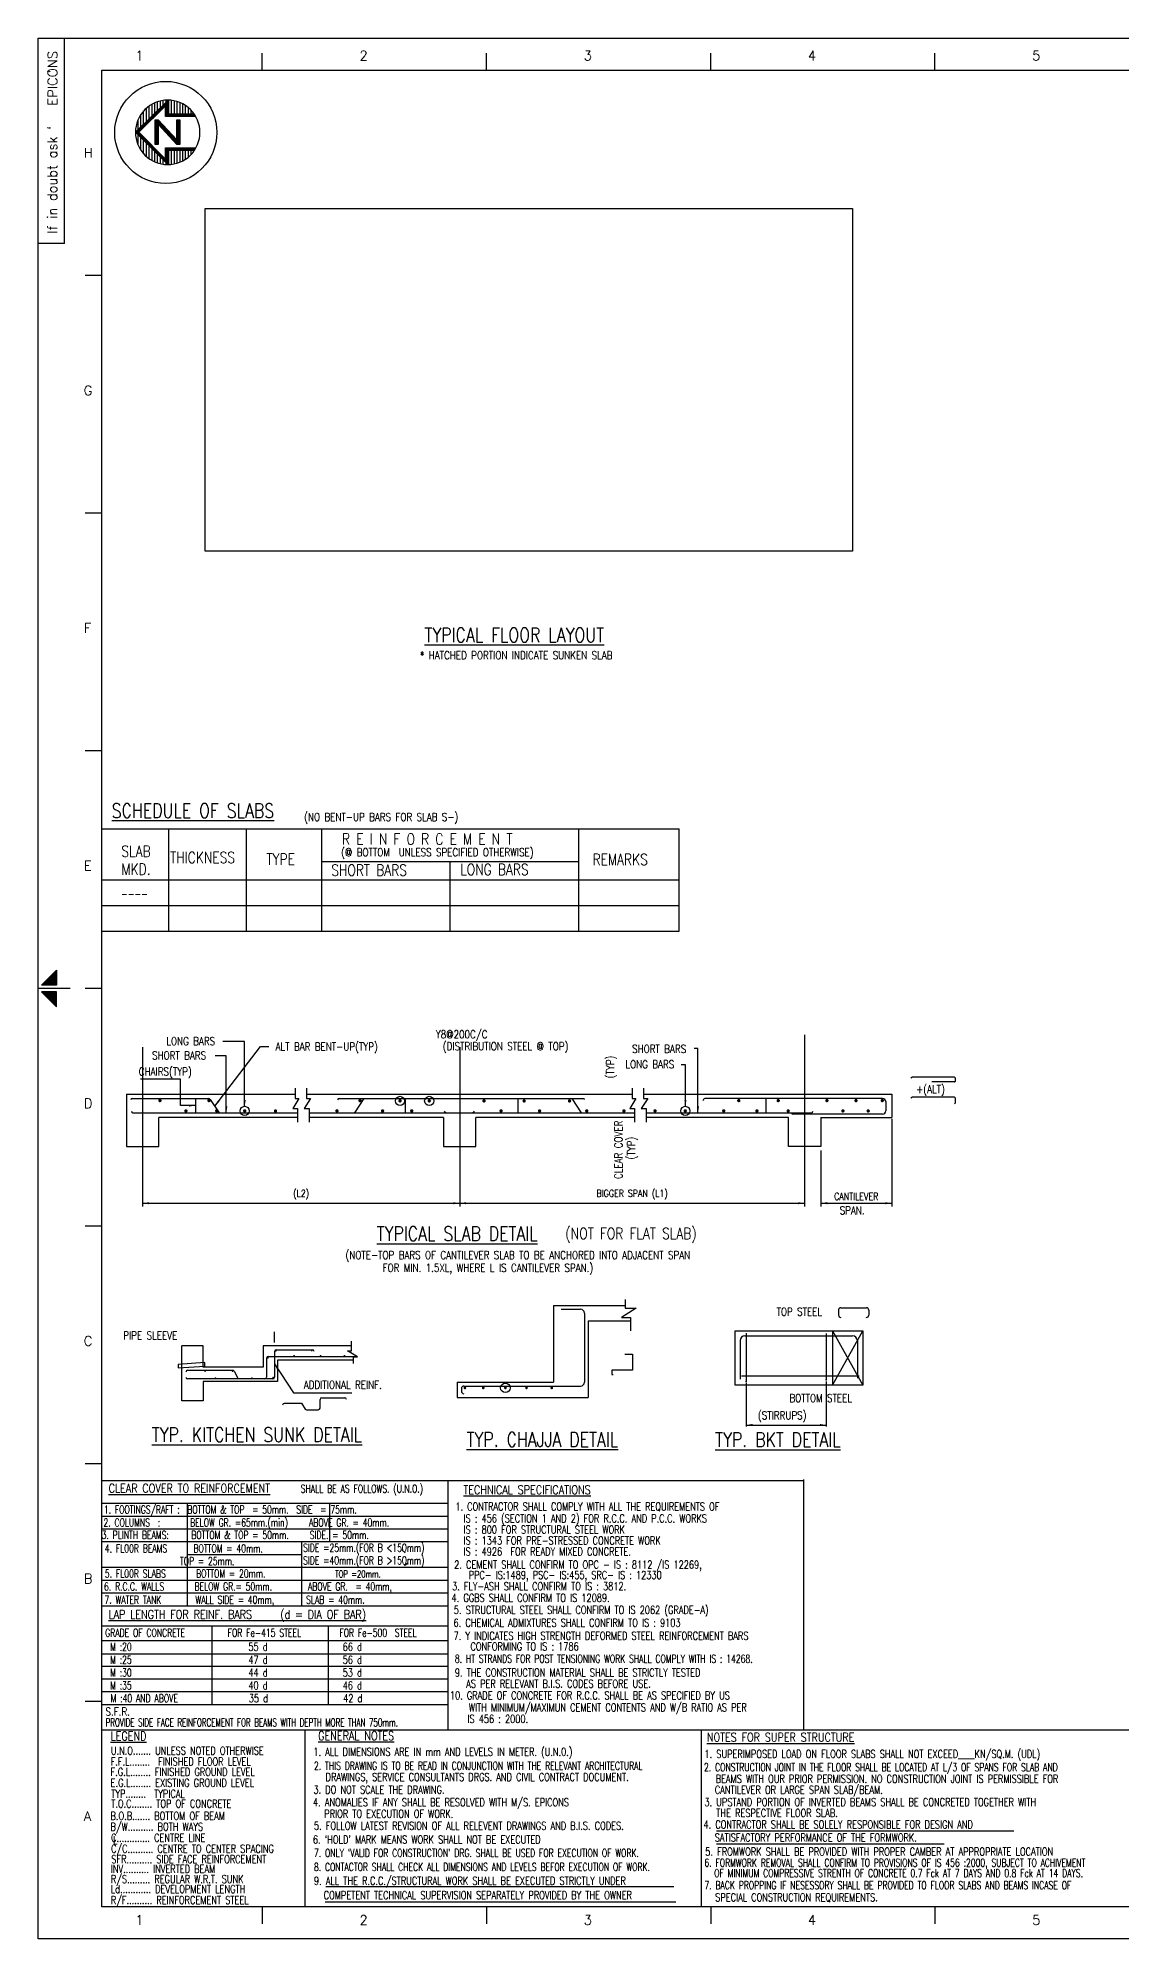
# Model space of a CAD drawing. Extents: x -93349148775 to 1048725102051, y -1180441401940 to 309370.
# Drawn here: x 938 to 1276, y 729 to 1323 of the extents above; entities that cross this region are included whole.
import ezdxf
from ezdxf.enums import TextEntityAlignment as Align
from ezdxf.lldxf.tags import DXFTag

# ---------------------------------------------------------------- set-up
doc = ezdxf.new("R2010")
doc.units = 0
doc.header["$LTSCALE"] = 5
doc.header["$MEASUREMENT"] = 0
for name, color, linetype in [('COL.TEXT', 1, 'Continuous'), ('DIM', 5, 'Continuous'), ('FRAME', 6, 'Continuous'), ('GRID', 8, 'CENTER'), ('HT', 8, 'Continuous'), ('LINE WORK', 4, 'Continuous'), ('other', 5, 'Continuous'), ('REINF', 6, 'Continuous'), ('sheet', 1, 'Continuous'), ('SLAB TXT', 2, 'Continuous'), ('STIRRUPS', 5, 'Continuous'), ('SUB TITLE', 3, 'Continuous'), ('TABLE FRAME', 5, 'Continuous'), ('TEXT', 4, 'Continuous'), ('TITLE', 6, 'Continuous')]:
    doc.layers.add(name, color=color, linetype=linetype)
doc.styles.add('ROMANS', font='romans.shx', dxfattribs={"width": 0.8, "height": 2.25})
tags = doc.linetypes.add('CENTER', pattern=[2, 1.25, -0.25, 0.25, -0.25]).pattern_tags.tags
tags[10:11] = [DXFTag(74, 4), DXFTag(75, 0), DXFTag(340, '0'), DXFTag(46, 1.0), DXFTag(50, 0.0), DXFTag(44, 0.0), DXFTag(45, 0.0)]
tags[8:9] = [DXFTag(74, 4), DXFTag(75, 0), DXFTag(340, '0'), DXFTag(46, 1.0), DXFTag(50, 0.0), DXFTag(44, 0.0), DXFTag(45, 0.0)]
tags[6:7] = [DXFTag(74, 4), DXFTag(75, 0), DXFTag(340, '0'), DXFTag(46, 1.0), DXFTag(50, 0.0), DXFTag(44, 0.0), DXFTag(45, 0.0)]
tags[4:5] = [DXFTag(74, 4), DXFTag(75, 0), DXFTag(340, '0'), DXFTag(46, 1.0), DXFTag(50, 0.0), DXFTag(44, 0.0), DXFTag(45, 0.0)]
doc.dimstyles.new('T1', dxfattribs={"dimtxt": 2.25, "dimasz": 2, "dimexe": 1, "dimexo": 0.5, "dimgap": 1, "dimtad": 1, "dimdec": 0, "dimzin": 1, "dimdsep": 46, "dimtxsty": 'ROMANS', "dimcen": 0.09, "dimclrd": 5, "dimclre": 5, "dimclrt": 4, "dimadec": 0, "dimazin": 0, "dimtfac": 1, "dimtdec": 0, "dimtofl": 0, "dimtmove": 0, "dimatfit": 3, "dimfxl": 0, "dimtolj": 1, "dimtzin": 1, "dimarcsym": 0})
pattern_1 = [(45, (-0.61234, -0.68378), (-0.176776695, 0.176776695), [])]

# ---------------------------------------------------------------- blocks, each defined once
blk = doc.blocks.new('MID')
at = {"layer": 'sheet', "color": 2}
for p, q in [((0, 0), (10, 0)), ((8.94, 1.07), (4.27, 5.74)), ((4.27, 5.74), (4.27, 1.07)), ((4.27, 1.07), (8.94, 1.07)), ((8.94, -1.07), (4.27, -5.74)), ((4.27, -1.07), (8.94, -1.07)), ((4.27, -5.74), (4.27, -1.07))]:
    blk.add_line(p, q, dxfattribs=at)
for points in [[(4.27, 5.74), (8.94, 1.07), (4.27, 1.07)], [(4.27, -5.74), (8.94, -1.07), (4.27, -1.07)]]:
    blk.add_solid(points, dxfattribs=at)
blk = doc.blocks.new('*D460')
at = {"layer": 'DEFPOINTS', "color": 5, "linetype": 'ByBlock'}
for p in [(1069.43, 962.58), (1177.22, 964.54)]:
    blk.add_point(p, dxfattribs=at)
at = {"layer": 'DIM', "color": 5, "linetype": 'ByBlock', "lineweight": -2}
for p, q in [((1177.22, 964.04), (1177.22, 958.26)), ((1069.43, 962.08), (1069.43, 958.26)), ((1069.43, 959.26), (1177.22, 959.26))]:
    blk.add_line(p, q, dxfattribs=at)
at = {"layer": 'DIM', "color": 5, "linetype": 'ByBlock'}
for points in [[(1069.43, 959.26), (1071.43, 958.93), (1071.43, 959.59)], [(1177.22, 959.26), (1175.22, 958.93), (1175.22, 959.59)]]:
    blk.add_solid(points, dxfattribs=at)
at = {"layer": 'DIM', "color": 4, "linetype": 'ByBlock', "insert": (1123.33, 961.97), "char_height": 2.25, "attachment_point": 5, "style": 'ROMANS'}
blk.add_mtext('BIGGER SPAN (L1)', dxfattribs=at)
blk = doc.blocks.new('*D467')
at = {"layer": 'DEFPOINTS', "color": 5, "linetype": 'ByBlock'}
for p in [(1204.47, 986.09), (1182.28, 976.25)]:
    blk.add_point(p, dxfattribs=at)
at = {"layer": 'DIM', "color": 5, "linetype": 'ByBlock', "lineweight": -2}
for p, q in [((1204.47, 985.59), (1204.47, 958.26)), ((1182.28, 975.75), (1182.28, 958.26)), ((1182.28, 959.26), (1204.47, 959.26))]:
    blk.add_line(p, q, dxfattribs=at)
at = {"layer": 'DIM', "color": 5, "linetype": 'ByBlock'}
for points in [[(1182.28, 959.26), (1184.28, 958.93), (1184.28, 959.59)], [(1204.47, 959.26), (1202.47, 958.93), (1202.47, 959.59)]]:
    blk.add_solid(points, dxfattribs=at)
at = {"layer": 'DIM', "color": 4, "linetype": 'ByBlock', "insert": (1193.37, 961.39), "char_height": 2.25, "attachment_point": 5, "style": 'ROMANS'}
blk.add_mtext('CANTILEVER', dxfattribs=at)
blk = doc.blocks.new('*D472')
at = {"layer": 'DEFPOINTS', "color": 5, "linetype": 'ByBlock'}
for p in [(970.31, 962.58), (1069.43, 962.58)]:
    blk.add_point(p, dxfattribs=at)
at = {"layer": 'DIM', "color": 5, "linetype": 'ByBlock', "lineweight": -2}
for p, q in [((970.31, 962.08), (970.31, 958.26)), ((970.31, 959.26), (1069.43, 959.26)), ((1069.43, 962.08), (1069.43, 958.26))]:
    blk.add_line(p, q, dxfattribs=at)
at = {"layer": 'DIM', "color": 5, "linetype": 'ByBlock'}
for points in [[(970.31, 959.26), (972.31, 958.93), (972.31, 959.59)], [(1069.43, 959.26), (1067.43, 958.93), (1067.43, 959.59)]]:
    blk.add_solid(points, dxfattribs=at)
at = {"layer": 'DIM', "color": 4, "linetype": 'ByBlock', "insert": (1019.87, 961.97), "char_height": 2.25, "attachment_point": 5, "style": 'ROMANS'}
blk.add_mtext('(L2)', dxfattribs=at)
blk = doc.blocks.new('N11')
at = {"layer": 'SUB TITLE', "style": 'ROMANS', "width": 0.8}
blk.add_text('%%uLEGEND', height=2.75, dxfattribs=at).set_placement((959.24, 791.17))
at = {"layer": 'TEXT', "style": 'ROMANS'}
for s, width, p in [('F.F.L........  FINISHED FLOOR LEVEL', 0.75, (959.27, 783.31)), ('U.N.O....... UNLESS NOTED OTHERWISE', 0.75, (959.32, 786.72)), ('F.G.L........ FINISHED GROUND LEVEL', 0.75, (959.25, 780.09)), ('E.G.L........ EXISTING GROUND LEVEL', 0.75, (959.25, 776.67)), ('TYP........  TYPICAL', 0.75, (959.46, 773.28)), ('T.O.C........ TOP OF CONCRETE', 0.75, (959.46, 770.16)), ('B.O.B....... BOTTOM OF BEAM', 0.75, (959.23, 766.35)), ('B/W.......... BOTH WAYS', 0.75, (959.23, 762.97)), ('C............. CENTRE LINE', 0.75, (959.41, 759.52)), ('L', 0.7, (960.07, 758.75)), ('C/C.......... CENTRE TO CENTER SPACING', 0.75, (959.41, 756.08)), ('SFR.......... SIDE FACE REINFORCEMENT', 0.75, (959.46, 752.83)), ('INV.......... INVERTED BEAM', 0.75, (959.33, 749.77)), ('R/S......... REGULAR W.R.T. SUNK', 0.75, (959.33, 746.61)), ('R/F.......... REINFORCEMENT STEEL', 0.75, (959.32, 740.05)), ('Ld............ DEVELOPMENT LENGTH', 0.75, (959.33, 743.5))]:
    blk.add_text(s, height=2.5, dxfattribs=dict(at, width=width)).set_placement(p)
blk = doc.blocks.new('N12')
at = {"layer": 'TABLE FRAME'}
for p, q in [((1026.49, 745.55, 1002.91), (1135.24, 745.55, 1002.91)), ((1026.29, 740.74, 1002.91), (1135.87, 740.74, 1002.91))]:
    blk.add_line(p, q, dxfattribs=at)
at = {"layer": 'SUB TITLE', "style": 'ROMANS', "width": 0.8}
blk.add_text('%%uGENERAL NOTES', height=2.75, dxfattribs=at).set_placement((1024.12, 791.27, 1002.91))
at = {"layer": 'TEXT', "style": 'ROMANS'}
for s, width, p in [('2. THIS DRAWING IS TO BE READ IN CONJUNCTION WITH THE RELEVANT ARCHITECTURAL ', 0.7, (1022.83, 782.02, 1002.91)), ('1. ALL DIMENSIONS ARE IN mm AND LEVELS IN METER. (U.N.0.)', 0.75, (1022.61, 786.38, 1002.91)), (' DRAWINGS, SERVICE CONSULTANTS DRGS. AND CIVIL CONTRACT DOCUMENT.', 0.75, (1025.16, 778.49, 1002.91)), ('4. ANOMALIES IF ANY SHALL BE RESOLVED WITH M/S. EPICONS', 0.75, (1022.49, 770.59, 1002.91)), ('3. DO NOT SCALE THE DRAWING. ', 0.75, (1022.65, 774.53, 1002.91)), (' PRIOR TO EXECUTION OF WORK.', 0.75, (1024.75, 767.01, 1002.91)), ("6. `HOLD' MARK MEANS WORK SHALL NOT BE EXECUTED", 0.75, (1022.48, 758.96, 1002.91)), ('5. FOLLOW LATEST REVISION OF ALL RELEVENT DRAWINGS AND B.I.S. CODES.', 0.75, (1022.81, 763.27, 1002.91)), ("7. ONLY `VALID FOR CONSTRUCTION' DRG. SHALL BE USED FOR EXECUTION OF WORK.", 0.7, (1022.81, 754.76, 1002.91)), ('8. CONTACTOR SHALL CHECK ALL DIMENSIONS AND LEVELS BEFOR EXECUTION OF WORK.', 0.7, (1022.81, 750.38, 1002.91)), ('9. ALL THE R.C.C./STRUCTURAL WORK SHALL BE EXECUTED STRICTLY UNDER ', 0.75, (1022.81, 746.07, 1002.91)), ('COMPETENT TECHNICAL SUPERVISION SEPARATELY PROVIDED BY THE OWNER', 0.75, (1025.85, 741.57, 1002.91))]:
    blk.add_text(s, height=2.5, dxfattribs=dict(at, width=width)).set_placement(p)
blk = doc.blocks.new('N13')
at = {"layer": 'COL.TEXT'}
blk.add_line((1065.81, 833.1), (957.75, 833.1), dxfattribs=at)
at = {"layer": 'TABLE FRAME', "linetype": 'Continuous'}
for p, q in [((1065.81, 865.19), (957.75, 865.19)), ((984.39, 833.19), (984.39, 865.19)), ((1028.86, 853.19), (1028.86, 865.26)), ((1065.81, 861.19), (957.75, 861.19)), ((1065.81, 857.19), (957.75, 857.19)), ((1065.81, 853.19), (957.75, 853.19)), ((1020.11, 833.1), (1020.11, 853.19)), ((1065.81, 845.19), (957.75, 845.19)), ((1020.11, 849.19), (984.39, 849.19)), ((1065.81, 841.19), (957.75, 841.19)), ((1065.81, 837.19), (957.75, 837.19)), ((1065.81, 826.92), (957.75, 826.92)), ((992.1, 802.35), (992.1, 826.91)), ((1028.43, 802.35), (1028.43, 826.92)), ((1065.81, 822.31), (957.75, 822.31)), ((1065.81, 818.17), (957.75, 818.17)), ((1065.81, 814.26), (957.75, 814.26)), ((1065.81, 810.29), (957.75, 810.29)), ((1065.81, 806.32), (957.75, 806.32)), ((1065.81, 802.35), (957.75, 802.35))]:
    blk.add_line(p, q, dxfattribs=at)
at = {"layer": 'TEXT'}
for p, q in [((1051.34, 850.76), (1052.41, 849.82)), ((1052.16, 845.86), (1053.28, 846.78))]:
    blk.add_line(p, q, dxfattribs=at)
at = {"layer": 'SUB TITLE', "style": 'ROMANS', "width": 0.8}
for s, height, p in [('%%uCLEAR COVER TO REINFORCEMENT', 2.75, (959.7, 868.6)), ('%%uLAP LENGTH FOR REINF. BARS   (d = DIA OF BAR)', 2.75, (959.67, 829.17)), ('S.F.R.', 2.5, (958.73, 798.94))]:
    blk.add_text(s, height=height, dxfattribs=at).set_placement(p)
at = {"layer": 'TEXT', "style": 'ROMANS'}
for s, height, width, p in [('SHALL BE AS FOLLOWS. (U.N.O.)', 2.5, 0.7, (1019.74, 868.59)), ('   1. FOOTINGS/RAFT :  BOTTOM & TOP  = 50mm.  SIDE  = 75mm.', 2.5, 0.7, (954.29, 862.07)), ('    3. PLINTH BEAMS:    BOTTOM & TOP = 50mm.   SIDE. = 50mm. ', 2.5, 0.7, (952.3, 854.13)), ('   2. COLUMNS  :      BELOW GR. =65mm.(min)   ABOVE GR. = 40mm.', 2.5, 0.7, (954.18, 857.99)), ('4. FL00R BEAMS     BOTTOM = 40mm. ', 2.5, 0.7, (958.51, 849.93)), (' SIDE =25mm.(FOR B <150mm)', 2.5, 0.7, (1019.28, 850.14)), ('5. FL00R SLABS      BOTTOM = 20mm. ', 2.5, 0.7, (958.51, 842.06)), ('                  TOP = 25mm. ', 2.5, 0.7, (958.51, 845.96)), (' SIDE =40mm.(FOR B >150mm)', 2.5, 0.7, (1019.28, 846.18)), ('TOP =20mm.', 2.25, 0.7, (1030.5, 842.07)), ('6. R.C.C. WALLS      BELOW GR.= 50mm.       ABOVE GR.  = 40mm, ', 2.5, 0.7, (958.26, 838.02)), ('7. WATER TANK       WALL SIDE = 40mm,      SLAB = 40mm.', 2.5, 0.7, (958.41, 833.9)), ('   GRADE OF CONCRETE  ', 2.5, 0.7, (954.72, 823.56)), (' FOR Fe-415 STEEL', 2.5, 0.7, (995.72, 823.56)), (' FOR Fe-500  STEEL', 2.5, 0.7, (1030.63, 823.56)), ('M :20 ', 2.5, 0.7, (960.17, 819.17)), ('55 d', 2.5, 0.75, (1003.38, 819.17)), ('66 d', 2.5, 0.75, (1032.86, 819.17)), ('M :25', 2.5, 0.7, (960.17, 815.14)), ('47 d', 2.5, 0.75, (1003.38, 815.14)), ('56 d', 2.5, 0.75, (1032.86, 815.14)), ('M :30', 2.5, 0.7, (960.17, 811.11)), ('M :35', 2.5, 0.7, (960.17, 807.12)), ('44 d', 2.5, 0.75, (1003.38, 811.11)), ('40 d', 2.5, 0.75, (1003.38, 807.12)), ('53 d', 2.5, 0.75, (1032.86, 811.11)), ('46 d', 2.5, 0.75, (1032.86, 807.12)), ('M :40 AND ABOVE', 2.5, 0.7, (960.31, 803.08)), ('35 d', 2.5, 0.75, (1003.51, 803.08)), ('42 d', 2.5, 0.75, (1032.99, 803.08)), ('PROVIDE SIDE FACE REINFORCEMENT FOR BEAMS WITH DEPTH MORE THAN 750mm.', 2.5, 0.65, (958.76, 795.55))]:
    blk.add_text(s, height=height, dxfattribs=dict(at, width=width)).set_placement(p)
blk = doc.blocks.new('N17')
at = {"layer": 'TABLE FRAME'}
for p, q in [((1149.73, 763.15), (1242.63, 763.15)), ((1149.73, 759.11), (1220.8, 759.11))]:
    blk.add_line(p, q, dxfattribs=at)
at = {"layer": 'SUB TITLE', "style": 'ROMANS', "width": 0.8}
blk.add_text('%%uNOTES FOR SUPER STRUCTURE', height=2.75, dxfattribs=at).set_placement((1146.68, 791.02))
at = {"layer": 'TEXT', "style": 'ROMANS'}
for s, width, p in [('2. CONSTRUCTION JOINT IN THE FLOOR SHALL BE LOCATED AT L/3 OF SPANS FOR SLAB AND ', 0.7, (1145.79, 781.78)), ('1. SUPERIMPOSED LOAD ON FLOOR SLABS SHALL NOT EXCEED____KN/SQ.M. (UDL)  ', 0.75, (1145.91, 785.91)), ('BEAMS WITH OUR PRIOR PERMISSION. NO CONSTRUCTION JOINT IS PERMISSIBLE FOR   ', 0.75, (1149.42, 778.15)), ('3. UPSTAND PORTION OF INVERTED BEAMS SHALL BE CONCRETED TOGETHER WITH  ', 0.75, (1145.91, 770.89)), ('CANTILEVER OR LARGE SPAN SLAB/BEAM. ', 0.75, (1149.17, 774.71)), ('4. CONTRACTOR SHALL BE SOLELY RESPONSIBLE FOR DESIGN AND ', 0.75, (1145.62, 763.87)), ('THE RESPECTIVE FLOOR SLAB.', 0.75, (1149.61, 767.47)), ('SATISFACTORY PERFORMANCE OF THE FORMWORK.', 0.75, (1149.15, 759.78)), ('6. FORMWORK REMOVAL SHALL CONFIRM TO PROVISIONS OF IS 456 :2000, SUBJECT TO ACHIVEMENT ', 0.7, (1145.91, 751.94)), ('5. FROMWORK SHALL BE PROVIDED WITH PROPER CAMBER AT APPROPRIATE LOCATION', 0.75, (1146.18, 755.39)), (' OF MINIMUM COMPRESSIVE STRENTH OF CONCRETE 0.7 Fck AT 7 DAYS AND 0.8 Fck AT 14 DAYS.', 0.7, (1147.77, 748.69)), ('7. BACK PROPPING IF NESESSORY SHALL BE PROVIDED TO FLOOR SLABS AND BEAMS INCASE OF  ', 0.7, (1145.91, 744.9)), ('SPECIAL CONSTRUCTION REQUIREMENTS.', 0.75, (1149.29, 741.11))]:
    blk.add_text(s, height=2.5, dxfattribs=dict(at, width=width)).set_placement(p)
blk = doc.blocks.new('N15X')
at = {"layer": 'SUB TITLE', "style": 'ROMANS', "width": 0.8}
blk.add_text('%%uTECHNICAL SPECIFICATIONS', height=2.75, dxfattribs=at).set_placement((4.38, 74.08))
at = {"layer": 'TEXT', "style": 'ROMANS'}
for s, width, p in [('1. CONTRACTOR SHALL COMPLY WITH ALL THE REQUIREMENTS OF ', 0.75, (1.85, 68.97)), ('  IS : 456 (SECTION 1 AND 2) FOR R.C.C. AND P.C.C. WORKS ', 0.75, (1.85, 65.26)), ('  IS : 800 FOR STRUCTURAL STEEL WORK', 0.75, (1.85, 61.75)), ('  IS : 1343 FOR PRE-STRESSED CONCRETE WORK', 0.75, (1.85, 58.35)), ('2. CEMENT SHALL CONFIRM TO OPC - IS : 8112 /IS 12269,', 0.75, (1.49, 50.81)), ('  IS : 4926  FOR READY MIXED CONCRETE.', 0.75, (1.85, 54.91)), ('PPC- IS:1489, PSC- IS:455, SRC- IS : 12330', 0.75, (6.01, 47.57)), (' 4. GGBS SHALL CONFIRM TO IS 12089.', 0.75, (-0.62, 40.45)), (' 3. FLY-ASH SHALL CONFIRM TO IS : 3812.', 0.75, (-0.45, 44.06)), ('5. STRUCTURAL STEEL SHALL CONFIRM TO IS 2062 (GRADE-A)', 0.75, (1.38, 36.66)), ('7. Y INDICATES HIGH STRENGTH DEFORMED STEEL REINFORCEMENT BARS', 0.75, (1.3, 28.59)), ('6. CHEMICAL ADMIXTURES SHALL CONFIRM TO IS : 9103', 0.75, (1.29, 32.66)), ('8. HT STRANDS FOR POST TENSIONING WORK SHALL COMPLY WITH IS : 14268.', 0.7, (1.7, 21.41)), ('CONFORMING TO IS : 1786 ', 0.75, (6.58, 25.25)), ('9. THE CONSTRUCTION MATERIAL SHALL BE STRICTLY TESTED', 0.75, (1.7, 17.08)), ('10. GRADE OF CONCRETE FOR R.C.C. SHALL BE AS SPECIFIED BY US ', 0.75, (0.15, 9.94)), (' AS PER RELEVANT B.I.S. CODES BEFORE USE.', 0.75, (3.96, 13.61)), ('WITH MINIMUM/MAXIMUN CEMENT CONTENTS AND W/B RATIO AS PER   ', 0.75, (6.07, 6.19)), ('  IS 456 : 2000.', 0.75, (3.06, 2.6))]:
    blk.add_text(s, height=2.5, dxfattribs=dict(at, width=width)).set_placement(p)

msp = doc.modelspace()

# ---------------------------------------------------------------- hatches: boundary and pattern name
at = {"layer": 'sheet'}
h = msp.add_hatch(dxfattribs=at)
h.set_pattern_fill('ANSI31', color=8, scale=7, angle=45, style=0)
h.set_pattern_definition([(90, (-0.6123, -0.6838), (-0.875, 0), [])])
h.paths.add_polyline_path([(985.28, 1301, 1.498328), (978.18, 1283.81), (978.18, 1283.85), (968.14, 1293.98), (978.18, 1303.83), (978.18, 1299.58), (986.47, 1299.58, 0.046098)])
h.paths.add_polyline_path([(986.57, 1288.34), (978.18, 1288.34), (978.18, 1283.85), (978.18, 1283.81, 0.251631)])
h = msp.add_hatch(dxfattribs=at)
h.set_pattern_fill('ANSI31', color=8, scale=2, style=0)
h.set_pattern_definition(pattern_1)
h.paths.add_polyline_path([(986.99, 1289.04), (977.48, 1289.04), (977.48, 1285.55), (969.13, 1293.98), (977.48, 1302.16), (977.48, 1298.88), (986.91, 1298.88, 0.020512), (986.47, 1299.58), (978.18, 1299.58), (978.18, 1303.83), (968.14, 1293.98), (978.18, 1283.85), (978.18, 1288.34), (986.57, 1288.34, 0.020286)])
h = msp.add_hatch(dxfattribs=at)
h.set_pattern_fill('ANSI31', color=8, scale=2, style=0)
h.set_pattern_definition(pattern_1)
h.paths.add_polyline_path([(975.17, 1290.13), (975.17, 1296.39), (981.03, 1290.13), (981.9, 1290.13), (981.9, 1297.83), (981.9, 1297.84), (980.99, 1297.84), (980.99, 1297.83), (980.99, 1291.55), (975.17, 1297.83), (974.27, 1297.83), (974.27, 1290.13)])

# ---------------------------------------------------------------- linework, layer by layer
at = {"layer": 'DIM'}
msp.add_line((1011.54, 915.7, -1002.91), (1011.54, 919.06, -1002.91), dxfattribs=at)
at = {"layer": 'DIM', "color": 5, "lineweight": -2}
for p, q in [((1158.95, 903.09, 1002.91), (1158.95, 889.45, 1002.91)), ((1184, 903.58, 1002.91), (1184, 889.45, 1002.91)), ((1158.95, 889.95, 1002.91), (1184, 889.95, 1002.91))]:
    msp.add_line(p, q, dxfattribs=at)
at = {"layer": 'DIM', "color": 5}
for p in [(1158.95, 903.59, 1002.91), (1184, 904.08, 1002.91)]:
    msp.add_point(p, dxfattribs=at)
for points in [[(1158.95, 889.95, 1002.91), (1160.95, 889.61, 1002.91), (1160.95, 890.28, 1002.91)], [(1184, 889.95, 1002.91), (1182, 889.61, 1002.91), (1182, 890.28, 1002.91)]]:
    msp.add_solid(points, dxfattribs=at)
at = {"layer": 'FRAME'}
for points in [[(937.62, 1323.35), (1778.62, 1323.35), (1778.62, 729.35), (937.62, 729.35)], [(1768.62, 739.35), (957.62, 739.35), (957.62, 1313.35), (1768.62, 1313.35)]]:
    msp.add_lwpolyline(points, close=True, dxfattribs=at)
at = {"layer": 'GRID'}
for p, q in [((1177.22, 1011.84), (1177.22, 964.04)), ((970.31, 1008.06), (970.31, 960.26)), ((1069.43, 1008.06), (1069.43, 960.26))]:
    msp.add_line(p, q, dxfattribs=at)
at = {"layer": 'HT'}
for p, q in [((1185.9, 919.34, 1002.91), (1185.9, 902.37, 1002.91)), ((1185.9, 919.34, 1002.91), (1195.38, 902.37, 1002.91)), ((1185.9, 902.37, 1002.91), (1195.38, 919.34, 1002.91))]:
    msp.add_line(p, q, dxfattribs=at)
for points in [[(1017.97, 995.21), (1017.97, 991.94), (1019.16, 991.94), (1017.26, 988.84), (1018.75, 988.84), (1018.75, 984.62)], [(1021.56, 995.21), (1021.56, 991.94), (1022.76, 991.94), (1020.85, 988.84), (1022.34, 988.84), (1022.34, 984.62)], [(1123.33, 995.21), (1123.33, 991.94), (1124.52, 991.94), (1122.61, 988.84), (1124.1, 988.84), (1124.1, 984.62)], [(1126.9, 995.21), (1126.9, 991.94), (1128.23, 991.94), (1126.19, 988.84), (1127.68, 988.84), (1127.68, 984.62)]]:
    msp.add_lwpolyline(points, dxfattribs=at)
for points, elevation in [([(1121.18, 929.17), (1121.18, 926.47), (1121.18, 926.47), (1124.62, 926.47), (1120.04, 923.52), (1122.82, 923.52), (1122.82, 919.34)], 1002.91), ([(1036.25, 909.19), (1036.25, 911.22), (1037.53, 911.22), (1034.33, 913.14), (1035.61, 913.14), (1035.61, 916.11)], -1002.91)]:
    msp.add_lwpolyline(points, dxfattribs=dict(at, elevation=elevation))
at = {"layer": 'HT', "elevation": -1002.91}
msp.add_lwpolyline([(981.38, 907.78), (989.77, 908.36), (989.77, 909.44), (981.38, 908.86)], close=True, dxfattribs=at)
at = {"layer": 'HT'}
for centre, radius in [((1050.77, 991.23), 1.43), ((1059.9, 991.23), 1.43), ((1002.23, 988.11), 1.43), ((1139.93, 988.11), 1.43), ((1083.71, 901.57, 1002.91), 1.5)]:
    msp.add_circle(centre, radius, dxfattribs=at)
at = {"layer": 'LINE WORK'}
for p, q in [((965.25, 993.31), (965.25, 976.96)), ((965.25, 993.31), (1017.99, 993.31)), ((1021.56, 993.31), (1123.33, 993.31)), ((1126.9, 993.31), (1204.47, 993.31)), ((1204.47, 993.31), (1204.47, 986.09)), ((975.36, 976.96), (975.36, 986.09)), ((1018.76, 986.09), (975.36, 986.09)), ((1064.37, 986.09), (1022.34, 986.09)), ((1064.37, 986.09), (1064.37, 976.96)), ((1124.1, 986.09), (1074.48, 986.09)), ((1074.48, 976.96), (1074.48, 986.09)), ((1172.17, 986.09), (1127.68, 986.09)), ((1172.17, 976.96), (1172.17, 986.09)), ((1182.28, 986.09), (1182.28, 976.96)), ((1182.28, 986.09), (1204.47, 986.09)), ((965.25, 976.96), (975.36, 976.96)), ((1064.37, 976.96), (1074.48, 976.96)), ((1182.28, 976.96), (1172.17, 976.96)), ((1098.76, 927.33, 1002.91), (1121.18, 927.33, 1002.91)), ((1098.76, 927.33, 1002.91), (1098.76, 903.33, 1002.91)), ((1109.56, 922.53, 1002.91), (1109.56, 898.53, 1002.91)), ((1109.56, 922.53, 1002.91), (1122.82, 922.53, 1002.91)), ((982.55, 897.49, -1002.91), (982.55, 914.66, -1002.91)), ((989.2, 914.66, -1002.91), (982.55, 914.66, -1002.91)), ((989.2, 908, -1002.91), (989.2, 914.66, -1002.91)), ((1035.61, 914.66, -1002.91), (1007.99, 914.66, -1002.91)), ((1007.99, 914.66, -1002.91), (1007.99, 908, -1002.91)), ((1036.25, 910.22, -1002.91), (1012.43, 910.22, -1002.91)), ((1012.43, 910.22, -1002.91), (1012.43, 903.57, -1002.91)), ((1007.99, 908, -1002.91), (989.2, 908, -1002.91)), ((1012.43, 903.57, -1002.91), (989.2, 903.57, -1002.91)), ((989.2, 903.57, -1002.91), (989.2, 897.49, -1002.91)), ((1068.63, 903.33, 1002.91), (1098.76, 903.33, 1002.91)), ((1068.63, 903.33, 1002.91), (1068.63, 898.53, 1002.91)), ((989.2, 897.49, -1002.91), (982.55, 897.49, -1002.91)), ((1068.63, 898.53, 1002.91), (1109.56, 898.53, 1002.91))]:
    msp.add_line(p, q, dxfattribs=at)
msp.add_lwpolyline([(989.84, 1270.13), (1192.15, 1270.13), (1192.15, 1162.98), (989.84, 1162.98)], close=True, dxfattribs=at)
at = {"layer": 'LINE WORK', "elevation": 1002.91}
msp.add_lwpolyline([(1155.57, 919.34), (1195.38, 919.34), (1195.38, 902.37), (1155.57, 902.37)], close=True, dxfattribs=at)
at = {"layer": 'LINE WORK'}
msp.add_ellipse((978.16, 1293.88), major_axis=(-10.07, 0), ratio=1, start_param=3.926991, end_param=10.210176, dxfattribs=at)
at = {"layer": 'other'}
msp.add_circle((977.56, 1293.84), 15.96, dxfattribs=at)
at = {"layer": 'REINF'}
for p, q in [((1210.91, 998.6), (1210.4, 998.37)), ((1224.1, 998.6), (1210.91, 998.6)), ((1224.25, 998.44), (1224.25, 997.3)), ((967.09, 991.99), (990.84, 991.99)), ((1031.73, 991.99), (1107.96, 991.99)), ((1039.51, 991.99), (1036.52, 987.55)), ((1104.42, 991.99), (1107.41, 987.55)), ((1191.05, 991.99), (1145.99, 991.99)), ((1201.6, 991.99), (1156.54, 991.99)), ((1210.91, 992.35), (1210.4, 992.11)), ((1224.1, 992.35), (1210.91, 992.35)), ((1224.1, 997.14), (1217.03, 997.14)), ((1224.25, 992.19), (1224.25, 990.48)), ((967.3, 987.55), (1018.76, 987.55)), ((991.48, 991.65), (994.28, 987.5)), ((1022.34, 987.55), (1124.1, 987.55)), ((1127.68, 987.55), (1179.33, 987.55)), ((1201.6, 987.11), (1173.56, 987.11)), ((1202.59, 991), (1202.59, 988.1)), ((1101.1, 926.13, 1002.91), (1107.21, 926.13, 1002.91)), ((1108.41, 924.93, 1002.91), (1108.41, 903.33, 1002.91)), ((1187.81, 925.84, 1002.91), (1187.82, 924.32, 1002.91)), ((1188.56, 926.59, 1002.91), (1196.52, 926.59, 1002.91)), ((1197.27, 925.84, 1002.91), (1197.26, 924.32, 1002.91)), ((1157.07, 916.34, 1002.91), (1157.07, 904.28, 1002.91)), ((1158.57, 917.84, 1002.91), (1192.21, 917.84, 1002.91)), ((1193.71, 916.34, 1002.91), (1193.71, 904.56, 1002.91)), ((1009.05, 910.82, -1002.91), (1009.05, 904.92, -1002.91)), ((1009.6, 911.37, -1002.91), (1037.27, 911.37, -1002.91)), ((1011.54, 912.93, -1002.91), (1011.54, 904.92, -1002.91)), ((1012.1, 913.48, -1002.91), (1023.37, 913.48, -1002.91)), ((998.48, 907.04, -1002.91), (984.38, 907.04, -1002.91)), ((1010.99, 904.37, -1002.91), (984.38, 904.37, -1002.91)), ((998.95, 906.75, -1002.91), (1000.16, 904.37, -1002.91)), ((1157.49, 905.37, 1002.91), (1194.27, 905.37, 1002.91)), ((1025.77, 895.25, -1002.91), (1025.77, 897.91, -1002.91)), ((1026.33, 898.46, -1002.91), (1033.48, 898.46, -1002.91)), ((1069.95, 901.33, 1002.91), (1069.95, 900.53, 1002.91)), ((1070.75, 902.13, 1002.91), (1107.21, 902.13, 1002.91)), ((1014.59, 896.73, -1002.91), (1019.98, 896.73, -1002.91)), ((1019.98, 896.73, -1002.91), (1021.12, 894.95, -1002.91)), ((1021.59, 894.7, -1002.91), (1025.22, 894.7, -1002.91))]:
    msp.add_line(p, q, dxfattribs=at)
at = {"layer": 'REINF', "const_width": 0.522}
for points in [[(975.48, 991.33, 1), (976, 991.33, 1)], [(983.58, 988.11, 1), (984.1, 988.11, 1)], [(990.79, 991.33, 1), (991.31, 991.33, 1)], [(993.74, 988.11, -1), (993.22, 988.11, -1)], [(1002.49, 988.11, -1), (1001.97, 988.11, -1)], [(1012.11, 988.11, -1), (1011.59, 988.11, -1)], [(1030.8, 988.11, 1), (1031.32, 988.11, 1)], [(1038, 991.33, 1), (1038.52, 991.33, 1)], [(1045.05, 988.11, 1), (1045.57, 988.11, 1)], [(1050.51, 991.23, 1), (1051.03, 991.23, 1)], [(1054.17, 988.11, 1), (1054.7, 988.11, 1)], [(1059.64, 991.23, 1), (1060.16, 991.23, 1)], [(1076.77, 991.23, 1), (1077.29, 991.23, 1)], [(1082.09, 988.11, 1), (1082.61, 988.11, 1)], [(1089.31, 991.23, 1), (1089.83, 991.23, 1)], [(1094.12, 988.11, 1), (1094.64, 988.11, 1)], [(1103.49, 991.23, 1), (1104.01, 991.23, 1)], [(1108.88, 988.11, 1), (1109.4, 988.11, 1)], [(1120.48, 988.11, 1), (1121, 988.11, 1)], [(1130.23, 988.11, 1), (1130.75, 988.11, 1)], [(1139.67, 988.11, 1), (1140.19, 988.11, 1)], [(1151.69, 988.11, 1), (1152.21, 988.11, 1)], [(1156.91, 991.33, -1), (1156.39, 991.33, -1)], [(1162.05, 988.11, 1), (1162.57, 988.11, 1)], [(1169.24, 991.33, -1), (1168.72, 991.33, -1)], [(1171.83, 988.11, 1), (1172.35, 988.11, 1)], [(1184.46, 991.33, -1), (1183.94, 991.33, -1)], [(1188.93, 988.11, 1), (1189.45, 988.11, 1)], [(1193.55, 991.33, -1), (1193.03, 991.33, -1)], [(1196.84, 988.11, 1), (1197.36, 988.11, 1)], [(1201.75, 991.33, -1), (1201.23, 991.33, -1)]]:
    msp.add_lwpolyline(points, format="xyb", close=True, dxfattribs=at)
at = {"layer": 'REINF'}
for points, const_width, elevation in [([(1009.57, 910.94, -1), (1009.32, 910.94, -1)], 0.25, -1002.91), ([(1012.09, 913.08, -1), (1011.84, 913.08, -1)], 0.25, -1002.91), ([(1017.8, 911.63, -1), (1017.55, 911.63, -1)], 0.25, -1002.91), ([(1023.31, 913.18, -1), (1023.06, 913.18, -1)], 0.25, -1002.91), ([(1026.07, 911.63, -1), (1025.82, 911.63, -1)], 0.25, -1002.91), ([(1033.51, 911.63, -1), (1033.26, 911.63, -1)], 0.25, -1002.91), ([(989.96, 906.75, -1), (989.71, 906.75, -1)], 0.25, -1002.91), ([(993.24, 904.62, -1), (992.99, 904.62, -1)], 0.25, -1002.91), ([(998.54, 906.75, -1), (998.29, 906.75, -1)], 0.25, -1002.91), ([(1004.57, 904.62, -1), (1004.32, 904.62, -1)], 0.25, -1002.91), ([(1011.23, 904.82, -1), (1010.98, 904.82, -1)], 0.25, -1002.91), ([(1070.83, 901.55, 1), (1071.25, 901.55, 1)], 0.421, 1002.91), ([(1076.57, 901.55, 1), (1077, 901.55, 1)], 0.421, 1002.91), ([(1083.5, 901.55, 1), (1083.92, 901.55, 1)], 0.421, 1002.91), ([(1090.09, 901.55, 1), (1090.51, 901.55, 1)], 0.421, 1002.91), ([(1097.99, 901.55, 1), (1098.41, 901.55, 1)], 0.421, 1002.91)]:
    msp.add_lwpolyline(points, format="xyb", close=True, dxfattribs=dict(at, const_width=const_width, elevation=elevation))
at = {"layer": 'REINF', "elevation": 1002.91}
msp.add_lwpolyline([(1121.02, 912.07), (1123.46, 912.07), (1123.46, 907.06), (1117.01, 907.06), (1117.01, 905.77), (1117.44, 905.77)], dxfattribs=at)
at = {"layer": 'REINF'}
for centre, radius, start, end in [((1224.1, 998.44), 0.154, 0, 90), ((967.09, 991.53), 0.464, 90, 180), ((990.84, 991.22), 0.773, 33.97377, 90), ((1031.73, 991.53), 0.464, 90, 180), ((1107.96, 991.53), 0.464, 0, 90), ((1146.57, 990.83), 1.29, 115.78931, 159.07334), ((1201.6, 991), 0.993, 0, 90), ((1224.1, 997.3), 0.154, 270, 0), ((1224.1, 992.19), 0.154, 0, 90), ((967.3, 988.01), 0.464, 180, 270), ((1065.06, 988.04), 0.464, 180, 270), ((1073.56, 988.04), 0.464, 270, 0), ((1173.56, 987.57), 0.464, 180, 270), ((1179.33, 988.01), 0.464, 270, 0), ((1201.6, 988.1), 0.993, 270, 0), ((1224.1, 990.48), 0.154, 270, 0), ((1107.21, 924.93, 1002.91), 1.2, 0, 90), ((1188.56, 925.84, 1002.91), 0.75, 90, 180), ((1188.57, 924.32, 1002.91), 0.75, 180, 270), ((1196.51, 924.32, 1002.91), 0.75, 270, 0), ((1196.52, 925.84, 1002.91), 0.75, 0, 90), ((1158.57, 916.34, 1002.91), 1.5, 90, 180), ((1192.21, 916.34, 1002.91), 1.5, 0, 90), ((1009.6, 910.82, -1002.91), 0.555, 90, 180), ((1012.1, 912.93, -1002.91), 0.555, 90, 180), ((1023.37, 912.93, -1002.91), 0.555, 0, 90), ((984.38, 906.49, -1002.91), 0.555, 90, 180), ((984.38, 904.92, -1002.91), 0.555, 180, 270), ((998.48, 906.51, -1002.91), 0.527, 26.85985, 90), ((1008.49, 904.92, -1002.91), 0.555, 270, 0), ((1010.99, 904.92, -1002.91), 0.555, 270, 0), ((1107.21, 903.33, 1002.91), 1.2, 270, 0), ((1026.33, 897.91, -1002.91), 0.555, 90, 180), ((1033.48, 897.91, -1002.91), 0.555, 0, 90), ((1070.75, 901.33, 1002.91), 0.8, 90, 180), ((1070.75, 900.53, 1002.91), 0.8, 180, 270), ((1014.59, 896.17, -1002.91), 0.555, 90, 180), ((1021.59, 895.25, -1002.91), 0.555, 212.75309, 270), ((1025.22, 895.25, -1002.91), 0.555, 270, 0)]:
    msp.add_arc(centre, radius, start, end, dxfattribs=at)
for p in [(1036.52, 987.55), (1107.41, 987.55)]:
    msp.add_point(p, dxfattribs=at)
at = {"layer": 'sheet', "color": 2}
for p, q in [((945.86, 1259.11), (945.86, 1323.35)), ((1007.7, 1313.34), (1007.7, 1318.57)), ((1007.7, 1313.34), (1007.7, 1318.57)), ((1077.79, 1313.34), (1077.79, 1318.57)), ((1077.79, 1313.34), (1077.79, 1318.57)), ((1147.87, 1313.34), (1147.87, 1318.57)), ((1147.87, 1313.34), (1147.87, 1318.57)), ((1217.95, 1313.34), (1217.95, 1318.57)), ((1217.95, 1313.34), (1217.95, 1318.57)), ((945.86, 1259.11), (937.62, 1259.11)), ((957.63, 1249.11), (952.39, 1249.11)), ((957.63, 1249.11), (952.39, 1249.11)), ((957.63, 1174.86), (952.39, 1174.86)), ((957.63, 1174.86), (952.39, 1174.86)), ((957.63, 1100.61), (952.39, 1100.61)), ((957.63, 1100.61), (952.39, 1100.61)), ((957.63, 1026.36), (952.39, 1026.36)), ((957.63, 1026.36), (952.39, 1026.36)), ((957.63, 952.11), (952.39, 952.11)), ((957.63, 952.11), (952.39, 952.11)), ((957.63, 877.86), (952.39, 877.86)), ((957.63, 877.86), (952.39, 877.86)), ((957.63, 803.61), (952.39, 803.61)), ((957.63, 803.61), (952.39, 803.61)), ((1007.7, 739.37), (1007.7, 734.13)), ((1007.7, 739.37), (1007.7, 734.13)), ((1077.79, 739.37), (1077.79, 734.13)), ((1077.79, 739.37), (1077.79, 734.13)), ((1147.87, 739.37), (1147.87, 734.13)), ((1147.87, 739.37), (1147.87, 734.13)), ((1217.95, 739.37), (1217.95, 734.13)), ((1217.95, 739.37), (1217.95, 734.13))]:
    msp.add_line(p, q, dxfattribs=at)
at = {"layer": 'sheet'}
for p, q in [((957.62, 872.66), (1177.01, 872.66)), ((1065.81, 794.73), (1065.81, 872.66)), ((1177, 794.96, 1002.91), (1177, 872.89, 1002.91)), ((1177.01, 794.73), (1177.01, 872.66)), ((957.62, 794.73), (1768.62, 794.73)), ((1021.15, 739.66), (1021.15, 794.73)), ((1144.99, 739.66), (1144.99, 794.73))]:
    msp.add_line(p, q, dxfattribs=at)
for points in [[(986.47, 1299.58), (978.18, 1299.58), (978.18, 1303.83), (968.14, 1293.98), (978.18, 1283.85), (978.18, 1288.34), (986.57, 1288.34)], [(986.91, 1298.88), (977.48, 1298.88), (977.48, 1302.16), (969.13, 1293.98), (977.48, 1285.55), (977.48, 1289.04), (986.99, 1289.04)], [(974.27, 1297.83), (975.17, 1297.83), (980.99, 1291.55), (980.99, 1297.84), (981.9, 1297.84), (981.9, 1290.13), (981.03, 1290.13), (975.17, 1296.39), (975.17, 1290.13), (974.27, 1290.13), (974.27, 1297.83)]]:
    msp.add_lwpolyline(points, dxfattribs=at)
at = {"layer": 'STIRRUPS'}
for p, q in [((986.8, 991.99), (986.8, 987.55)), ((1052.4, 991.99), (1052.4, 987.55)), ((1087.64, 991.99), (1087.64, 987.55)), ((1165.08, 991.99), (1165.08, 987.55)), ((1158.95, 918.7, 1002.91), (1158.95, 903.59, 1002.91)), ((1184, 918.58, 1002.91), (1184, 904.08, 1002.91))]:
    msp.add_line(p, q, dxfattribs=at)
at = {"layer": 'TABLE FRAME'}
for p, q in [((957.62, 1076.27), (1138.03, 1076.27)), ((978.54, 1044.27), (978.54, 1076.27)), ((1002.77, 1044.27), (1002.77, 1076.27)), ((1026.34, 1044.27), (1026.34, 1076.27)), ((1106.64, 1044.27), (1106.64, 1076.27)), ((1138.03, 1044.27), (1138.03, 1076.27)), ((1026.34, 1066.05), (1106.64, 1066.05)), ((1066.49, 1044.27), (1066.49, 1066.05)), ((957.62, 1060.27), (1137.86, 1060.27)), ((957.62, 1052.27), (1138.03, 1052.27)), ((957.62, 1044.27), (1138.03, 1044.27))]:
    msp.add_line(p, q, dxfattribs=at)

# ---------------------------------------------------------------- block references
at = {"layer": 'sheet', "color": 2, "xscale": -1}
msp.add_blockref('MID', (947.62, 1026.35), dxfattribs=at)
msp.add_blockref('MID', (947.62, 1026.35), dxfattribs=at)
at = {"layer": 'sheet'}
for name, p in [('N13', (-0.01, 0.22, 1002.91)), ('N11', (1.06, 0.22, 1002.91)), ('N12', (1.06, 0.22, 1002.91)), ('N17', (0, 0))]:
    msp.add_blockref(name, p, dxfattribs=at)
at = {"layer": 'sheet', "xscale": 0.9999990000000001, "yscale": 0.9999990000000001, "zscale": 0.9999990000000001}
msp.add_blockref('N15X', (1066.21, 794.26), dxfattribs=at)

# ---------------------------------------------------------------- texts
at = {"layer": 'FRAME', "style": 'ROMANS'}
for s, p in [('EPICONS', (943.65, 1302.2)), ("If in doubt ask `      '", (943.56, 1262.22))]:
    msp.add_text(s, height=3, rotation=90, dxfattribs=at).set_placement(p)
at = {"layer": 'sheet', "style": 'ROMANS'}
for s, p in [('1', (968.01, 1316.37)), ('2', (1038.09, 1316.37)), ('3', (1108.18, 1316.37)), ('4', (1178.26, 1316.37)), ('5', (1248.34, 1316.37)), ('H', (951.92, 1285.97)), ('G', (951.92, 1211.72)), ('F', (951.92, 1137.47)), ('E', (951.92, 1063.22)), ('D', (951.92, 988.97)), ('C', (951.92, 914.72)), ('B', (951.92, 840.47)), ('A', (951.92, 766.22)), ('1', (968.01, 733.78)), ('2', (1038.09, 733.78)), ('3', (1108.18, 733.78)), ('4', (1178.26, 733.78)), ('5', (1248.34, 733.78))]:
    msp.add_text(s, height=3, dxfattribs=at).set_placement(p)
at = {"layer": 'SLAB TXT', "style": 'ROMANS', "width": 0.75}
msp.add_text('----', height=2.5, dxfattribs=at).set_placement((967.74, 1055.9), align=Align.MIDDLE)
at = {"layer": 'SUB TITLE', "style": 'ROMANS', "width": 0.8}
for s, p in [('SLAB', (963.7, 1067.47)), ('R E I N F O R C E M E N T', (1032.64, 1071.3)), ('MKD.', (963.7, 1061.9)), ('THICKNESS', (978.9, 1065.55)), ('TYPE', (1009.02, 1065.02)), ('SHORT BARS', (1029.28, 1061.61)), ('LONG BARS', (1069.58, 1061.79)), ('REMARKS', (1110.95, 1064.94)), ('(NOT FOR FLAT SLAB)', (1102.45, 948.04))]:
    msp.add_text(s, height=3.5, dxfattribs=at).set_placement(p)
at = {"layer": 'TEXT', "style": 'ROMANS', "width": 0.8}
for s, p in [('* HATCHED PORTION INDICATE SUNKEN SLAB', (1057, 1130.48)), ('(NO BENT-UP BARS FOR SLAB S-)', (1020.81, 1079.94)), ('(@ BOTTOM  UNLESS SPECIFIED OTHERWISE)', (1032.35, 1068.92)), ('LONG BARS', (977.73, 1009.9)), ('SHORT BARS', (973.28, 1005.45)), ('LONG BARS', (1121.22, 1002.67)), ('SHORT BARS', (1123.32, 1007.49)), ('CHAIRS(TYP)', (969.13, 1000.39)), (' SPAN. ', (1186.83, 957.03)), ('(NOTE-TOP BARS OF CANTILEVER SLAB TO BE ANCHORED INTO ADJACENT SPAN ', (1033.72, 943.05)), ('FOR MIN. 1.5XL, WHERE L IS CANTILEVER SPAN.)', (1045.34, 939.07))]:
    msp.add_text(s, height=2.5, dxfattribs=at).set_placement(p, align=Align.MIDDLE_LEFT)
for s, p in [('ALT BAR BENT-UP(TYP)', (1027.86, 1008)), ('(DISTRIBUTION STEEL @ TOP)', (1083.77, 1008.12)), ('+(ALT)', (1216.59, 994.68)), ('ADDITIONAL REINF.', (1032.89, 902.52, -1002.91))]:
    msp.add_text(s, height=2.5, dxfattribs=at).set_placement(p, align=Align.MIDDLE)
for s, p in [('Y8@200C/C', (1061.94, 1010.79)), ('TOP STEEL', (1168.46, 924.12, 1002.91)), ('PIPE SLEEVE', (964.27, 916.7, -1002.91)), ('BOTTOM STEEL', (1172.48, 897.11, 1002.91)), ('(STIRRUPS)', (1162.64, 891.72, 1002.91))]:
    msp.add_text(s, height=2.5, dxfattribs=at).set_placement(p)
for s, p in [('(TYP)', (1116.64, 1001.82)), ('CLEAR COVER ', (1119.01, 976.63)), ('(TYP)', (1123.17, 976.47))]:
    msp.add_text(s, height=2.5, rotation=90, dxfattribs=at).set_placement(p, align=Align.MIDDLE)
at = {"layer": 'TITLE', "style": 'ROMANS', "width": 0.8}
for s, p in [('%%uTYPICAL FLOOR LAYOUT', (1058.4, 1134.6)), ('%%uSCHEDULE OF SLABS', (960.65, 1079.71)), ('%%uTYPICAL SLAB DETAIL', (1043.48, 947.52)), ('%%uTYP. KITCHEN SUNK DETAIL', (973.18, 884.71, -1002.91)), ('%%UTYP. CHAJJA DETAIL', (1071.57, 883.18, 1002.91)), ('%%UTYP. BKT DETAIL', (1149.27, 883.15, 1002.91))]:
    msp.add_text(s, height=4.5, dxfattribs=at).set_placement(p)

# ---------------------------------------------------------------- dimensions: what is measured, and where the dimension line sits
at = {"layer": 'DIM'}
for base, p1, p2, text, picture, middle in [((1204.47, 959.26), (1182.28, 976.25), (1204.47, 986.09), 'CANTILEVER', '*D467', (1193.37, 961.39)), ((1069.43, 959.26), (970.31, 962.58), (1069.43, 962.58), '(L2)', '*D472', (1019.87, 961.97))]:
    dim = msp.add_linear_dim(base=base, p1=p1, p2=p2, text=text, dimstyle='T1', dxfattribs=at)
    dim.commit()
    dim.dimension.update_dxf_attribs({"geometry": picture, "text_midpoint": middle})
dim = msp.add_linear_dim(base=(1177.22, 959.26), p1=(1069.43, 962.58), p2=(1177.22, 964.54), text='BIGGER SPAN (L1)', dimstyle='T1', override={"dimtxt": 2.5}, dxfattribs=at)
dim.commit()
dim.dimension.update_dxf_attribs({"geometry": '*D460', "text_midpoint": (1123.33, 961.97)})

# ---------------------------------------------------------------- leaders
for points in [[(992.88, 989.57), (1007.11, 1008.26), (1009.76, 1008.26)], [(996.48, 987.55), (996.48, 1005.33), (993.04, 1005.33)], [(1002.21, 989.54), (1002.21, 1009.79), (995.42, 1009.79)], [(1143.9, 987.55), (1143.9, 1007.57), (1142.73, 1007.57)], [(986.8, 989.77), (982.13, 989.77), (982.13, 997.98), (969.66, 997.98)], [(1139.97, 989.54), (1139.98, 1002.51), (1138.64, 1002.51)], [(1011.54, 909.03, -1002.91), (1017.51, 899.97, -1002.91), (1035.72, 899.97, -1002.91)]]:
    msp.add_leader(points, dimstyle='T1', override={"dimgap": 1, "dimtad": 0}, dxfattribs=at)

doc.saveas('drawing.dxf')
